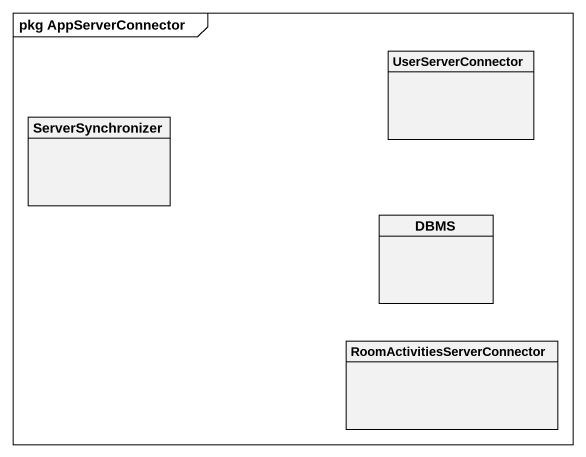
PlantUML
@startuml
mainframe pkg AppServerConnector
hide circle
hide empty members
class UserServerConnector
class ServerSynchronizer
class DBMS
class "RoomActivitiesServerConnector" as RoomActivitiesServerConnecto
@enduml
